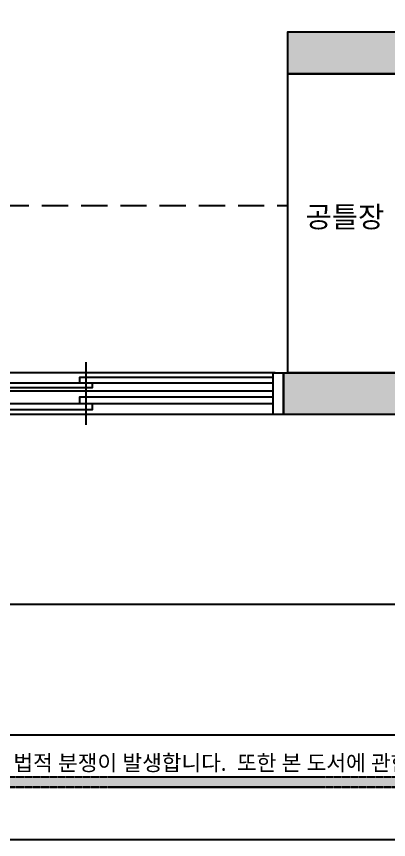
# Model space of a CAD drawing. Header units: millimetres. Extents: x 0 to 460473, y -68369 to 85219.
# Drawn here: x 261129 to 262907, y 25966 to 29904 of the extents above; entities that cross this region are included whole.
import ezdxf
from ezdxf.enums import TextEntityAlignment as Align

# ---------------------------------------------------------------- set-up
doc = ezdxf.new("R2010")
doc.units = ezdxf.units.MM
doc.header["$LTSCALE"] = 50
doc.linetypes.add('HIDDEN2', pattern=[0.1875, 0.125, -0.0625])
doc.layers.add('00', color=7, linetype='Continuous', lineweight=0)
for name, color, linetype in [('FORM(YOURNAME)-11', 1, 'Continuous'), ('fur', 6, 'Continuous'), ('ha', 8, 'Continuous'), ('hid', 8, 'HIDDEN2'), ('text', 7, 'Continuous'), ('wall', 2, 'Continuous'), ('win', 4, 'Continuous')]:
    doc.layers.add(name, color=color, linetype=linetype)
doc.styles.add('N 맑은고딕', font='malgun.ttf')
doc.styles.add('NEW 맑은고딕', font='malgun.ttf')

# ---------------------------------------------------------------- blocks, each defined once
blk = doc.blocks.new('FORM-PLAN')
at = {"layer": 'hid'}
h = blk.add_hatch(color=256, dxfattribs=at)
h.dxf.hatch_style = 1
h.paths.add_polyline_path([(-71444, 55115), (10556, 55115), (10556, 54915), (-71444, 54915)])
h.paths.add_polyline_path([(-71444, -2085), (10556, -2085), (10556, -2285), (-71444, -2285)])
at = {"layer": 'Defpoints', "color": 158}
blk.add_line((1346, -1285), (-71444, -1285), dxfattribs=at)
blk.add_lwpolyline([(-69444, 53115), (-64, 53115), (-64, 1215), (-69444, 1215)], close=True, dxfattribs=at)
at = {"layer": 'FORM(YOURNAME)-11', "color": 250}
blk.add_lwpolyline([(-72444, -3285), (11556, -3285), (11556, 56115), (-72444, 56115)], close=True, dxfattribs=at)
at = {"layer": 'hid', "color": 158}
blk.add_lwpolyline([(-71444, -2285), (10556, -2285), (10556, 55115), (-71444, 55115)], close=True, dxfattribs=at)
at = {"layer": 'hid'}
blk.add_lwpolyline([(-71444, -2085), (10556, -2085), (10556, -2285), (-71444, -2285)], close=True, dxfattribs=at)
at = {"layer": '00', "style": 'NEW 맑은고딕'}
for tag, p in [('1', (9905, 18188)), ('2', (9905, 17544)), ('3', (9905, 16257)), ('4', (9905, 14326)), ('5', (9905, 12009)), ('6', (9905, 9757)), ('7', (9905, 7504)), ('8', (9905, 5252)), ('9', (9905, 2999)), ('10', (5655, 811)), ('11', (9905, 747)), ('12', (5655, -1441)), ('13', (9905, -1441))]:
    blk.add_attdef(tag, text='', height=520, dxfattribs=at).set_placement(p, align=Align.MIDDLE_RIGHT)
at = {"layer": 'text', "insert": (-48464, -1667), "char_height": 300, "width": 36067.07, "attachment_point": 1, "style": 'NEW 맑은고딕'}
blk.add_mtext("- 본 도서는 어떠한 경우에도 무단으로 도용할 수 없으며 도용시 '지적재산권' 보호에 관한 법률에 의거, 법적 분쟁이 발생합니다.  또한 본 도서에 관한 모든 저작권은 당사에 있습니다. -", dxfattribs=at)
blk = doc.blocks.new('EWEDSF')
at = {"layer": 'ha', "transparency": 33554559}
h = blk.add_hatch(color=256, dxfattribs=at)
h.dxf.hatch_style = 1
h.paths.add_polyline_path([(230234, 29629.7), (230234, 32479.7), (230344, 32479.7), (230344, 32679.7), (230034, 32679.7), (230034, 29829.7), (229434, 29829.7), (229434, 29629.7), (230034, 29629.7), (230034, 28199.2), (229414, 28199.2), (229414, 27999.7), (230034, 27999.7), (230284, 27999.7), (230284, 28169.7), (230234, 28169.7)])
at = {"layer": 'wall', "color": 2}
for points in [[(230034, 29629.7), (229434, 29629.7), (229434, 29829.7), (230034, 29829.7)], [(230034, 27999.7), (229414, 27999.7), (229414, 28199.2), (230034, 28199.2)]]:
    blk.add_lwpolyline(points, dxfattribs=at)
at = {"layer": 'win'}
for p, q in [((228469, 28249.2), (228469, 27949.2)), ((229374, 28199.2), (225784, 28199.2)), ((229364, 28111.7), (225784, 28111.7)), ((229364, 28111.7), (227544, 28111.7)), ((229374, 27999.2), (225784, 27999.2)), ((229364, 27999.2), (225784, 27999.2))]:
    blk.add_line(p, q, dxfattribs=at)
blk.add_lwpolyline([(229414, 27999.2), (229364, 27999.2), (229364, 28199.2), (229414, 28199.2)], close=True, dxfattribs=at)
for points in [[(229364, 28176.7), (228439, 28176.7), (228439, 28151.7), (229364, 28151.7)], [(227544, 28151.7), (228499, 28151.7), (228499, 28126.7), (227544, 28126.7)], [(229364, 28081.7), (228439, 28081.7), (228439, 28051.7), (229364, 28051.7)], [(227544, 28051.7), (228499, 28051.7), (228499, 28021.7), (227544, 28021.7)]]:
    blk.add_lwpolyline(points, dxfattribs=at)

msp = doc.modelspace()

# ---------------------------------------------------------------- linework, layer by layer
at = {"layer": 'fur'}
msp.add_lwpolyline([(262425.69508131, 29629.695099), (263025.69508131, 29629.695099), (263025.69508131, 28199.19557438), (262425.69508131, 28199.19557438)], close=True, dxfattribs=at)
at = {"layer": 'hid', "ltscale": 20}
msp.add_line((258625.69511427, 28999.19557438), (262425.69508131, 28999.19557438), dxfattribs=at)

# ---------------------------------------------------------------- block references
at = {"xscale": 0.2500000000000001, "yscale": 0.2500000000000001, "zscale": 0.2500000000000001}
msp.add_blockref('FORM-PLAN', (268982.69910166, 26787.35975435), dxfattribs=at)
at = {"layer": 'ha'}
msp.add_blockref('EWEDSF', (32991.69642986, 0), dxfattribs=at)

# ---------------------------------------------------------------- texts
at = {"layer": 'text', "insert": (262510.70762094, 28994.57715157), "char_height": 100, "attachment_point": 1, "style": 'N 맑은고딕'}
msp.add_mtext_dynamic_manual_height_columns('공틀장', width=2503.2681092748, gutter_width=500, heights=[0], dxfattribs=at)

doc.saveas('drawing.dxf')
